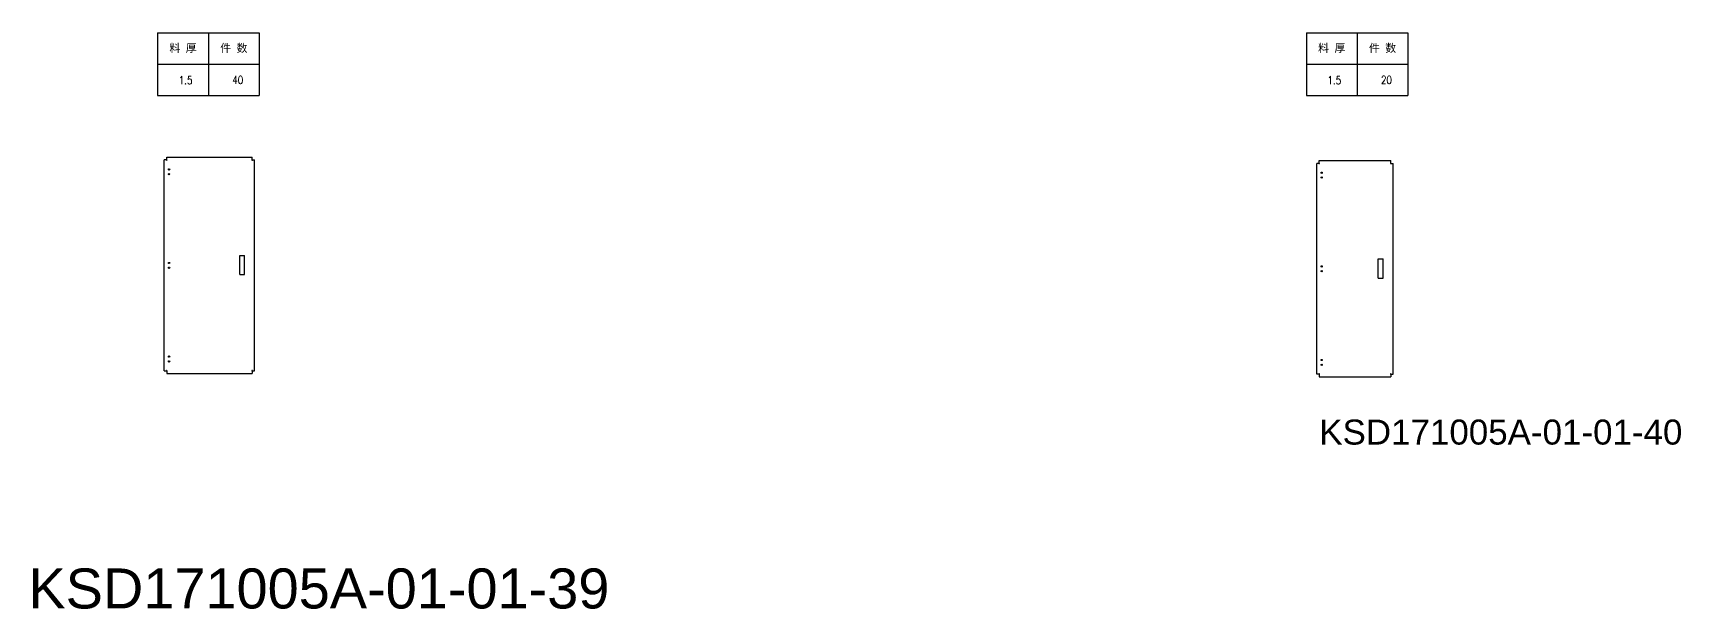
# Model space of a CAD drawing. Header units: millimetres. Extents: x 5543 to 54051, y -3404 to 4186.
# Drawn here: x 45813 to 54051, y 1307 to 4186 of the extents above; entities that cross this region are included whole.
import ezdxf
from ezdxf.enums import TextEntityAlignment as Align

# ---------------------------------------------------------------- set-up
doc = ezdxf.new("R2010")
doc.units = ezdxf.units.MM
doc.layers.add('标注', color=3, linetype='Continuous')
doc.styles.add('DIM', font='romans.shx', dxfattribs={"width": 0.8, "bigfont": 'bigfont.shx'})
doc.styles.get("Standard").update_dxf_attribs({"font": 'arial.ttf'})

# ---------------------------------------------------------------- blocks, each defined once
blk = doc.blocks.new('*T1')
at = {"color": 0, "linetype": 'ByBlock', "lineweight": -2, "transparency": 16777216}
for p, q in [((0, 0), (127, 0)), ((0, 0), (0, -78)), ((63.5, 0), (63.5, -78)), ((127, 0), (127, -78)), ((0, -39), (127, -39)), ((0, -78), (127, -78))]:
    blk.add_line(p, q, dxfattribs=at)
at = {"color": 0, "transparency": 16777216, "char_height": 10, "width": 60.5, "attachment_point": 5}
for s, insert in [('{\\fSimSun|b0|i0|c134|p2;料 厚}', (31.75, -19.5)), ('{\\fSimSun|b0|i0|c134|p2;件 数}', (95.25, -19.5))]:
    blk.add_mtext(s, dxfattribs=dict(at, insert=insert))
blk = doc.blocks.new('拆图参数')
blk.add_blockref('*T1', (-63.5, 78))
at = {"style": 'DIM', "width": 0.8}
blk.add_attdef('6', text='', height=10, dxfattribs=at).set_placement((-37.1, 18.9), align=Align.MIDDLE_LEFT)
blk.add_attdef('1', text='', height=10, dxfattribs=at).set_placement((36.6, 19.3), align=Align.MIDDLE_CENTER)

msp = doc.modelspace()

# ---------------------------------------------------------------- linework, layer by layer
for p, q in [((46469.7, 2497.7), (46469.7, 3551.7)), ((46480.2, 3551.7), (46469.7, 3551.7)), ((46481.7, 3565.2), (46908.7, 3565.2)), ((46481.7, 3553.2), (46481.7, 3565.2)), ((46908.7, 3553.2), (46908.7, 3565.2)), ((46910.2, 3551.7), (46920.7, 3551.7)), ((46920.7, 2497.7), (46920.7, 3551.7)), ((52242.8, 3548.3), (52599.8, 3548.3)), ((52242.8, 3536.3), (52242.8, 3548.3)), ((52599.8, 3536.3), (52599.8, 3548.3)), ((52230.8, 2480.8), (52230.8, 3534.8)), ((52241.3, 3534.8), (52230.8, 3534.8)), ((52601.3, 3534.8), (52611.8, 3534.8)), ((52611.8, 2480.8), (52611.8, 3534.8)), ((46846.7, 3074), (46870.2, 3074)), ((46846.7, 2978.5), (46846.7, 3074)), ((46870.2, 2978.5), (46870.2, 3074)), ((52537.8, 3057), (52561.3, 3057)), ((52537.8, 2961.5), (52537.8, 3057)), ((52561.3, 2961.5), (52561.3, 3057)), ((46846.7, 2978.5), (46870.2, 2978.5)), ((52537.8, 2961.5), (52561.3, 2961.5)), ((46469.7, 2497.7), (46480.2, 2497.7)), ((46481.7, 2496.2), (46481.7, 2484.2)), ((46481.7, 2484.2), (46908.7, 2484.2)), ((46908.7, 2496.2), (46908.7, 2484.2)), ((46910.2, 2497.7), (46920.7, 2497.7)), ((52241.3, 2480.8), (52230.8, 2480.8)), ((52242.8, 2479.3), (52242.8, 2467.3)), ((52599.8, 2479.3), (52599.8, 2467.3)), ((52601.3, 2480.8), (52611.8, 2480.8)), ((52242.8, 2467.3), (52599.8, 2467.3))]:
    msp.add_line(p, q)
for centre in [(46493.7, 3504.7), (46493.7, 3480.7), (52254.8, 3487.8), (52254.8, 3463.8), (46493.7, 3036.7), (46493.7, 3012.7), (52254.8, 3019.8), (52254.8, 2995.8), (46493.7, 2568.7), (52254.8, 2551.8), (46493.7, 2544.7), (52254.8, 2527.8)]:
    msp.add_circle(centre, 3.25)
for centre, start, end in [((46481.7, 3551.7), 180, 90), ((46908.7, 3551.7), 90, 0), ((52242.8, 3534.8), 180, 90), ((52599.8, 3534.8), 90, 0), ((46481.7, 2497.7), 270, 180), ((46908.7, 2497.7), 0, 270), ((52242.8, 2480.8), 270, 180), ((52599.8, 2480.8), 0, 270)]:
    msp.add_arc(centre, 1.5, start, end)

# ---------------------------------------------------------------- block references
at = {"layer": '标注', "xscale": 4, "yscale": 4, "zscale": 4}
for p, values in [((46690.2, 3874.4), {'1': '40', '6': '1.5'}), ((52432.1, 3874.4), {'1': '20', '6': '1.5'})]:
    msp.add_blockref('拆图参数', p, dxfattribs=at).add_auto_attribs(values)

# ---------------------------------------------------------------- texts
at = {"layer": '标注', "attachment_point": 1}
for s, insert, char_height, width in [('KSD171005A-01-01-40', (52242.7, 2254.1), 125, 1883.966), ('KSD171005A-01-01-39', (45790.2, 1509.9), 200, 3015.491)]:
    msp.add_mtext(s, dxfattribs=dict(at, insert=insert, char_height=char_height, width=width))

doc.saveas('drawing.dxf')
